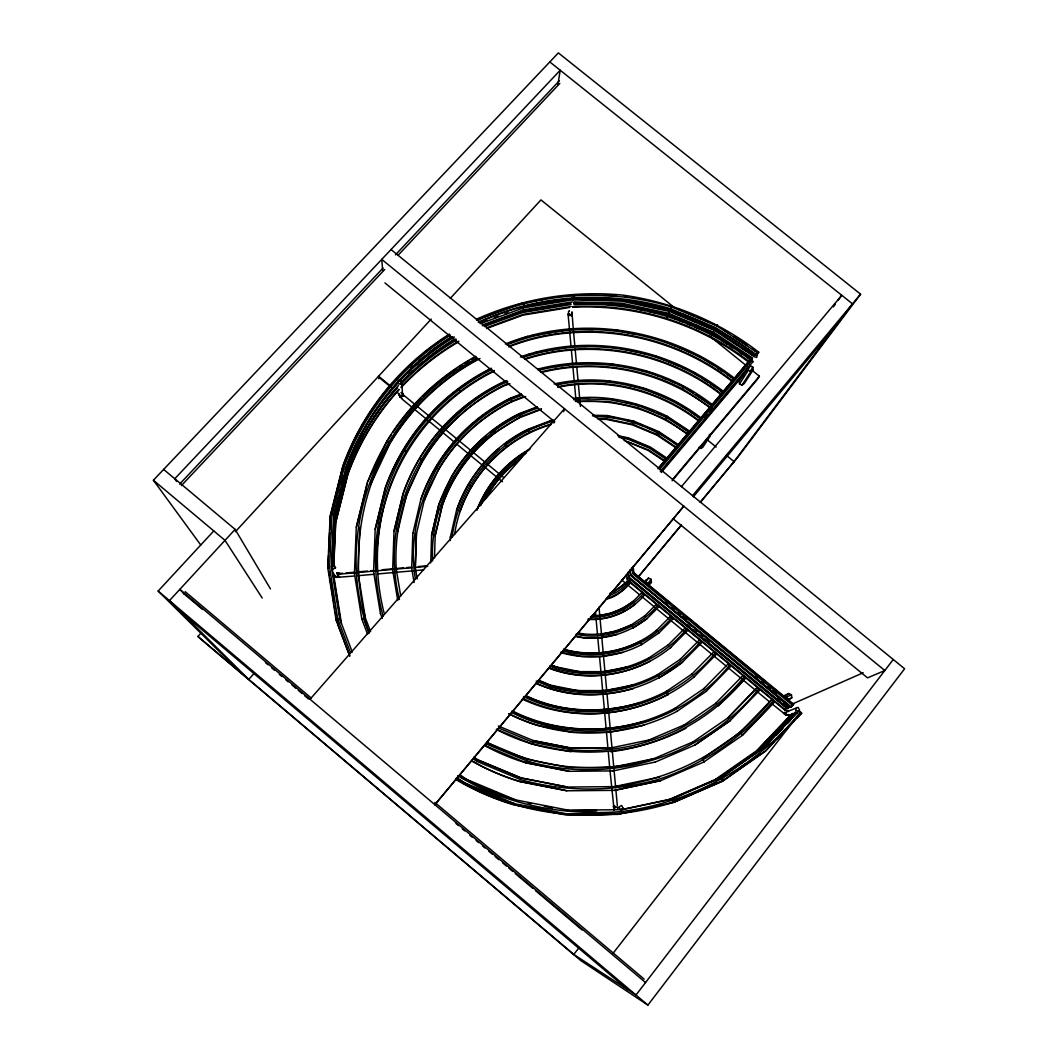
<?xml version="1.0" encoding="UTF-8"?>
<svg xmlns="http://www.w3.org/2000/svg" width="1058" height="1058" viewBox="0 0 1058 1058"><rect width="100%" height="100%" fill="white"/><g stroke="black" fill="none" stroke-linecap="round" stroke-linejoin="round"><path stroke-width="1.5" d="M450.245 540.545L450.351 536.856M430.738 562.935L431.611 534.872L438.792 504.441L451.792 476.14A167.124 162.456 28.2 0 1 519.042 413.691L537.279 406.801M432.603 560.978C429.098 494.165 474.209 428.477 537.94 408.084M434.507 557.844L435.195 535.242L442.191 505.499A163.435 158.872 28.2 0 1 494.932 432.629L520.642 416.707L541.445 408.824M411.681 568.318L412.845 532.875M416.429 533.258L415.278 567.604L417.209 578.951M415.305 568.001L416.455 533.695L424.351 499.998L438.647 469.078L437.099 467.98C418.889 501.399 408.97 540.572 415.305 578.528M396.3 569.68C391.235 493.597 435.526 418.611 503.965 385.324L508.501 383.631M392.663 570.011L394.026 530.891L403.085 493.425A205.741 200.041 28.5 0 1 502.378 382.348L507.007 380.615M373.58 571.704L375.18 528.894L385.218 487.91A225.089 218.887 28.6 0 1 491.243 368.158M383.34 615.849L382.163 612.78C368.237 558.161 376.357 499.27 404.606 450.483A223.476 217.3 28.6 0 1 491.97 369.348M377.23 571.373C372.257 488.889 419.986 407.449 494.192 371.199M354.443 573.396L356.295 526.897L367.338 482.395L386.858 441.199A244.557 237.838 28.8 0 1 475.822 356.308M359.905 527.281L358.001 572.682L365.314 617.846L370.591 631.679M327.927 568.305L328.522 555.331M328.668 552.091L329.567 532.637M329.726 529.397L330.321 516.423L342.951 466.446A274.895 267.052 28.9 0 1 365.103 420.277M331.683 567.974L334.024 516.82L346.455 467.53A271.099 263.363 28.8 0 1 452.784 336.735M333.614 566.215L335.598 522.335L347.817 473.786A266.814 259.422 28.9 0 1 398.919 389.318M333.812 564.985L335.73 522.797L347.937 474.301A266.457 259.104 28.9 0 1 398.959 389.939M610.678 751.735C663.115 745.454 712.074 718.858 745.533 677.94L744.356 676.67C703.12 727.811 636.691 755.571 571.346 749.844L571.452 748.072L532.994 740.468L498.344 726.013M557.936 84.442L560.211 70.238L174.768 478.745L176.593 481.469M454.649 534.145C462.081 482.805 501.307 438.515 551.02 424.099M450.338 537.279L456.62 509.943A147.71 143.571 28.1 0 1 527.426 429.469L552.977 419.735M452.163 536.816C459.251 482.395 500.738 435.565 553.546 421.071L553.956 422.975M435.195 535.679L442.178 505.975A163.13 158.581 28.2 0 1 520.536 417.288L541.299 409.42M431.611 535.308L438.779 504.917A166.833 162.191 28.2 0 1 486.323 435.618M412.871 533.325L420.952 498.94A186.393 181.209 28.3 0 1 510.697 397.993L521.422 393.96M394.079 531.328L403.124 493.914A205.464 199.79 28.5 0 1 472.595 400.797M397.676 531.711L406.536 494.972L422.42 460.865A201.853 196.272 28.5 0 1 503.873 385.945L509.916 383.684M375.259 529.344L385.284 488.412A224.799 218.609 28.6 0 1 427.921 416.918M356.401 527.347L367.43 482.898M333.654 515.762L338.467 496.665M339.274 493.478L340.478 488.703M341.271 485.529L343.678 475.981M334.91 517.177L337.29 507.708M339.274 499.826L340.478 495.091M341.271 491.93L343.652 482.461M344.445 479.3L346.045 472.992M334.883 519.835L347.196 470.942A268.758 261.207 28.9 0 1 397.596 387.096M592.705 415.265L607.133 415.516L633.768 421.124L632.75 424.311L606.776 418.849L597.386 418.69M563.663 411.628L564.509 408.732L310.034 699.285M571.346 749.844L532.491 742.174L532.994 740.468M659.081 677.98L682.278 662.308L702.155 642.219L700.965 640.936C665.482 684.711 603.774 703.16 549.975 686.787L550.451 685.161L538.416 680.135M670.402 647.8L687.753 630.343L686.536 629.06C655.722 666.857 602.306 682.741 555.728 668.55L556.191 666.937L551.787 665.098M703.768 762.051L742.504 735.257L774.562 701.851L773.398 700.594C743.8 736.699 704.654 763.625 660.509 778.754C614.883 792.138 566.466 792.416 520.668 779.653L521.184 777.908L477.832 759.829L473.825 757.105M575.446 401.418L608.641 401.432L638.027 407.621L638.662 405.73L666.606 417.474L689.155 432.471M573.939 301.94L621.112 303.117L668.709 313.327L669.357 311.409L714.467 330.361L753.851 356.44M478.19 322.148C538.258 294.56 607.371 289.76 670.679 308.751L671.327 306.807L716.821 325.917L757.898 353.121L758.758 352.182C719.242 321.658 672.478 302.072 623.043 295.142C572.947 290.196 522.48 298.475 476.589 319.132M526.606 760.847L486.495 744.118L485.543 745.837L525.971 762.712L526.606 760.847C610.016 785.896 704.602 756.973 758.864 688.626L760.041 689.882L730.073 720.723L694.762 745.11M477.065 509.625C486.931 483.85 506.253 461.91 530.442 448.658M476.999 510.101C486.693 484.895 505.354 463.166 528.974 450.034M480.689 505.698C489.682 484.061 505.975 465.216 526.077 453.168M459.979 511.464C474.5 470.268 508.845 436.967 550.861 424.668M507.8 381.806L503.211 383.525C424.827 421.11 378.037 514.479 399.435 599.436M494.205 370.432A221.492 215.369 28.6 0 0 406.193 451.594C378.116 500.037 370.168 558.545 384.041 612.767M478.639 358.609A240.854 234.241 28.8 0 0 389.966 442.866C359.323 495.488 350.621 559.166 365.407 618.176M370.842 483.956L390.005 443.421A240.536 233.937 28.8 0 1 480.028 358.49M337.886 577.046L339.592 577.033L335.412 576.954L337.886 577.046L338.586 575.711L337.886 577.046L335.412 576.954L334.116 574.375L334.196 575.949L336.814 577.364L354.509 576.015M632.75 424.311L657.19 434.574L658.817 431.624L678.72 444.902M638.027 407.621L665.654 419.219L667.267 416.297L690.041 431.452M540.387 372.019C587.917 360.037 638.939 366.319 682.436 388.775L683.402 387.03L711.637 405.796M573.753 302.667L620.874 303.844L668.405 314.041L713.132 332.834L713.74 331.736M716.821 325.917L717.43 324.819M714.467 330.361L715.076 329.276L754.698 355.501M598.735 419.299L606.551 419.431L632.499 424.88L656.899 435.116L657.56 433.925M472.913 758.665L476.96 761.416L477.832 759.829M752.78 362.114L752.053 360.037L750.492 359.27L658.645 468.033M748.046 367.47L739.211 381.343L739.516 383.988L742.015 385.125L744.21 383.631L753.19 369.824L752.86 367.113L750.294 365.936L748.046 367.47L748.363 370.194L739.516 383.988M757.898 353.121L756.192 355.382C678.641 293.595 569.045 280.277 479.234 322.597M758.758 352.182L757.052 354.443M747.636 370.115L750.532 365.618L749.395 364.203M750.175 371.279L752.86 367.113M698.862 447.428L701.031 448.42L707.709 438.105L709.667 436.756L709.415 434.388M742.015 385.125L750.929 371.358L753.19 369.824M709.667 436.756L702.948 447.098L701.031 448.42M629.576 570.064L631.203 575.803L790.881 707.247L792.746 705.501L793.606 704.165L633.782 572.643L633.147 566.215M627.883 572.59L629.497 578.263L787.774 708.595L788.633 707.286M790.881 707.247L793.606 704.165M626.534 578.303L627.817 580.697L784.705 709.931L786.914 707.114M784.705 709.931L787.39 706.903M751.683 369.983L759.393 376.198L756.88 379.954L672.121 480.768M606.26 599.04C623.784 596.606 645.75 564.946 613.547 592.295M833.413 306.873L835.265 304.294M838.055 300.432L841.771 295.275L681.471 486.627M732.03 464.237L852.497 303.858L549.816 61.933M200.769 545.042L153.397 480.239L558.373 52.9L860.577 294.177L737.955 457.096L700.343 502.352M644.309 582.138L648.461 578.104L651.133 579.321L651.424 582.231L648.699 585.722M644.877 582.826L648.461 578.104M201.258 632.79L197.939 636.453L199.592 638.04L580.935 960.69L647.906 1005.1L904.603 668.762L391.037 249.543M893.269 659.504L635.977 995.023L572.748 953.774M647.509 584.029L651.133 579.321M641.624 592.943L643.409 593.538L644.362 595.191M612.688 953.774L794.611 719.691M796.529 707.577L795.735 710.473L798.578 711.346L799.57 710.077L798.116 707.405L787.02 711.624M578.845 947.968L573.767 954.435L197.939 636.453M638.159 576.901L681.352 524.94M700.317 502.127L734.027 461.566L726.37 455.35M638.014 577.337L681.326 525.231M692.554 495.66L860.577 294.177M693.307 496.837L837.235 324.171M672.478 479.578L759.393 376.198M661.118 471.484L747.345 369.401M661.343 472.397L743.668 374.744M657.891 468.773L750.492 359.27M661.581 465.48L663.71 462.954M666.91 459.172L669.04 456.659M672.24 452.877L675.427 449.095M678.628 445.325L680.757 442.799M683.957 439.03L687.145 435.248M689.274 432.722L692.474 428.953M694.603 426.427L698.862 421.388M700.991 418.875L704.192 415.093M706.321 412.567L747.847 363.449M719.784 396.803L721.913 394.29M736.804 376.674L738.934 374.162M742.121 370.379L744.25 367.867M659.412 469.633L752.053 360.037M704.654 417.156L706.784 414.643M709.984 410.861L712.113 408.335M660.337 471.551L753.19 361.452M655.947 604.74L657.772 605.348L658.684 606.988M787.774 708.595L789.599 706.863L630.383 575.102M254.198 673.285L248.736 679.421L169.465 600.613L235.127 529.37L163.646 469.421M235.392 531.698L378.169 376.661L390.905 387.149M378.883 378.777L378.592 376.212L431.228 319.066M450.258 298.396L540.955 199.909L674.594 307.759M240.788 672.703L158.145 591.052L213.782 530.931M179.609 484.114L382.996 268.084M395.428 254.885L559.272 80.858M181.381 485.609L384.715 269.486M398.271 255.084L559.814 83.397M757.171 750.201L792.019 713.634M795.14 712.338L760.014 749.209L717.866 778.675M761.271 749.011L768.068 741.87M779.415 729.967L783.952 725.206M788.488 720.445L791.887 716.874M619.499 814.025L673.827 802.361L722.574 781.161L765.741 750.955L801.673 713.158L798.83 710.817L763.373 748.059L720.802 777.815L672.399 798.79M765.185 746.935L769.616 742.28M776.255 735.297L782.907 728.314M787.337 723.672L790.657 720.181M800.509 711.889C756.444 766.971 691.324 802.85 621.403 811.565C564.879 815.982 506.385 805.495 457.77 775.633M774.244 741.671L765.278 751.101L722.178 781.267L673.496 802.453M776.493 739.317L794.439 720.445M796.687 718.091L801.673 713.158M742.094 735.429L774.562 701.851M773.398 700.594L771.785 699.563C732.797 747.847 675.414 779.164 613.904 786.742M670.296 616.549L672.147 617.198L673.033 618.811M727.772 717.932L756.827 687.832L758.864 688.626M757.264 687.594L728.168 717.734L693.043 741.883M715.777 703.266L742.769 675.652L744.356 676.67M718.065 706.07L745.533 677.94M706.109 691.443L731.052 666.011L727.891 664.001M703.821 688.652L728.288 663.736M729.875 664.741C679.276 728.552 583.857 749.977 511.384 712.338M691.892 674.065L713.833 651.834L716.597 654.109L694.167 676.856M715.406 652.826C670.878 708.476 587.719 728.407 523.591 696.534M680.003 659.531L699.404 639.945L700.965 640.936M668.14 645.023L685.002 628.082L686.536 629.06M656.304 630.568L670.613 616.232M563.001 650.723C601.962 662.282 646.345 648.567 672.147 617.198M658.565 633.319L673.364 618.494M644.507 616.14L656.251 604.396M657.772 605.348C638.278 628.584 605.93 640.831 576.107 634.205M658.989 606.657L646.755 618.89L632.658 628.267M644.639 594.834C630.912 611.22 609.501 620.94 588.063 619.34M641.902 592.586L632.737 601.751L622.249 608.667L612.027 612.846M590.483 617.092C610.585 618.189 630.423 608.707 643.409 593.538M627.579 580.789L621.244 587.031L609.633 593.617M629.087 581.728L622.488 588.222L614.738 593.313L608.985 595.654M630.317 583.037L623.493 589.769L615.439 595.059L606.499 598.696M786.425 695.251L788.765 693.506L791.45 694.736L791.807 697.711L789.466 699.457L786.768 698.227L786.425 695.251L783.462 696.653M651.424 582.231L649.043 583.91L646.372 582.694L646.081 579.784M715.367 779.415L757.621 750.043L792.508 713.436L794.148 714.494M720.392 777.934L762.911 748.218L798.83 710.817M740.997 767.037L745.004 764.233M724.029 779.072L720.022 781.875L671.354 802.982M732.057 773.451L734.728 771.586M742.756 765.966L745.427 764.101M754.79 757.541L760.133 753.799M702.049 758.811L739.793 732.625L771.785 699.563M730.47 720.538L695.119 744.951L655.034 762.157M684.09 725.021L716.16 703.054M675.149 708.212L704.192 688.414M676.856 711.426L706.48 691.205M666.249 691.469L692.249 673.814M694.524 676.604C652.945 710.897 595.046 722.535 543.402 707.207A156.716 152.471 26.9 0 1 522.335 699.153M657.388 674.792L680.334 659.253M536.089 683.415C583.844 705.025 642.391 694.868 682.608 662.043M648.554 658.169L668.458 644.732M670.719 647.509C637.273 674.806 589.359 683.878 548.877 668.14M641.439 644.772L658.87 633.015M644.785 615.809L630.991 625.106L615.901 631.295L601.46 634.126M575.473 636.413C600.468 642.113 627.116 634.192 647.046 618.56M588.274 619.023C605.136 620.279 621.972 614.46 635.25 604.144M477.105 358.133C380.483 407.224 330.559 531.486 369.189 633.173L363.489 618.203L361.743 618.877L367.576 634.271M568.199 314.133L569.138 313.618M782.801 696.336L788.765 693.506M786.2 697.196L791.45 694.736M787.297 699.788L791.807 697.711M792.389 703.993L863.156 672.782M668.18 799.914L715.75 779.296M670.269 799.359L718.25 778.569L760.464 749.064L795.642 712.14L797.296 713.198M669.251 803.511L678.562 799.517M683.058 797.56L691.681 793.751M692.038 793.659L696.534 791.701M699.166 790.498L716.001 783.237M693.4 741.724L653.976 758.626L612.119 767.354L570.831 767.579M686.139 728.049C627.817 759.313 555.08 760.424 496.414 729.451M648.461 740.19L684.42 724.836M675.48 708.014C633.716 730.205 584.122 735.244 538.694 722.111A171.396 166.794 26.9 0 1 513.275 712.179M677.186 711.214C625.569 738.854 561.137 740.6 508.885 713.661M666.566 691.244C623.493 713.952 569.852 717.192 525.641 695.82M657.692 674.541C624.868 691.919 585.92 695.714 550.279 685.399M648.845 657.904C619.194 673.404 583.183 676.948 551.615 665.363M650.538 661.078C619.499 676.948 581.755 680.638 549.036 667.876M631.256 624.789C615.148 632.658 596.606 636.559 578.845 633.107M551.324 420.886L527.307 430.024A147.512 143.399 28.1 0 0 504.084 444.466M537.133 407.396L518.936 414.286A166.833 162.191 28.2 0 0 490.105 432.524M521.303 394.568L510.591 398.601A186.142 180.984 28.3 0 0 476.14 420.674M437.113 467.98A184.74 179.582 28.3 0 1 511.543 399.183L522.163 395.189M524.305 396.472L512.297 400.995A182.769 177.691 28.3 0 0 438.647 469.078M424.377 500.474A182.452 177.387 28.3 0 1 512.191 401.59L525.681 396.512M505.367 381.819L502.286 382.97A205.464 199.79 28.5 0 0 475.28 398.879M520.43 356.956C588.195 332.767 667.188 347.513 723.646 391.592M521.872 357.035L531.156 353.584M522.599 357.617C589.571 334.434 667.162 349.114 722.799 392.571M524.636 358.953C590.721 336.814 666.818 351.362 721.569 394.145M526.038 359.032C591.753 337.806 666.924 352.288 721.199 394.74M505.34 343.995C580.736 313.406 671.01 328.641 734.741 378.46M508.237 343.559L527.73 336.365M506.742 344.934C581.477 314.861 670.798 330.096 733.895 379.412M508.872 346.231C582.68 317.109 670.494 332.424 732.665 380.986M508.766 346.905C582.482 317.797 670.203 333.098 732.281 381.607M486.601 327.808L523.234 314.398L571.161 306.529M486.521 328.509L523.115 315.099L569.389 307.508M476.536 319.86L523.657 302.654M477.423 320.283C537.94 292.497 607.557 287.67 671.327 306.807M482.197 322.201L486.72 320.548M494.258 317.797L498.781 316.144M504.811 313.935L507.827 312.837M480.147 323.708L523.565 307.852L572.259 299.89M482.435 325.004L523.988 309.809L572.312 301.9M482.369 325.719L523.869 310.536L570.526 302.892M483.599 325.361L522.282 311.211L570.857 303.249M484.366 326.512L522.811 312.441L571.108 304.532M342.766 573.251L336.603 573.568L339.38 573.251M620.821 809.754L672.729 798.697M620.927 809.939L668.497 799.822M669.582 803.432C598.934 824.658 519.333 817.583 456.038 778.82A256.42 249.556 26.8 0 0 513.91 804.186M659.822 777.035L614.156 786.636L567.088 787.059L522.639 778.344M660.88 780.579L614.486 790.352L566.691 790.789L519.928 781.624A229.401 223.397 26.8 0 1 471.656 760.9M614.248 790.445L660.576 780.698L704.139 761.919L702.406 758.665M654.28 758.48C599.026 775.038 538.482 769.259 487.368 742.557M612.45 771.044L655.338 762.025M648.752 740.018L610.334 748.059L571.254 748.231L532.848 740.64M643.264 721.649C600.058 734.067 552.474 731.276 512.165 710.791M644.309 725.153L609.144 732.361L573.119 732.48L537.729 725.457A175.099 170.391 26.9 0 1 508.792 713.846M525.773 695.595C560.409 712.497 601.023 713.595 637.789 703.345M632.34 685.134L605.295 690.57L577.615 690.596L550.451 685.161M536.234 683.177C566.493 697.143 601.605 697.262 633.385 688.613M375.286 570.95L373.5 571.307L380.483 613.799M626.918 667.003L603.549 671.658L579.652 671.645L556.191 666.937M622.554 652.402L602.134 656.436L581.278 656.396L560.819 652.283M617.171 634.416L600.415 637.696L583.289 637.657L575.658 636.109M610.572 613.442L598.14 615.849L593.393 615.822M450.47 335.122A273.559 265.73 28.8 0 0 344.538 466.181L331.961 515.907L329.593 567.524L337.727 618.97L339.644 618.599L352.288 652.098M573.462 398.363C605.665 394.528 638.397 401.868 667.267 416.297M573.767 399.726L578.514 398.906L608.932 399.461L638.662 405.73M554.128 383.975C605.083 372.495 660.205 386.263 701.309 418.095M560.396 383.485L563.61 382.943M566.824 382.388L570.037 381.845M573.251 381.29L576.465 380.735M556.164 385.019C606.194 374.069 660.126 387.942 700.422 419.1M558.029 386.686C607.067 376.317 659.756 390.217 699.206 420.674M557.857 387.294C606.842 376.939 659.465 390.825 698.862 421.243M537.834 369.097C597.677 353.663 663.789 366.478 712.51 404.804M555.476 366.716L558.703 366.174M561.943 365.618L565.17 365.076M568.411 364.521L571.637 363.978M538.377 370.379C586.859 358.054 638.979 364.005 683.402 387.03M541.828 372.39C599.621 357.869 663.128 371.186 710.063 407.952M534.33 352.737L537.57 352.195M540.823 351.653L548.93 350.291M552.183 349.748L555.424 349.193M558.677 348.651L561.917 348.108M565.17 347.566L568.411 347.024M530.984 335.836L534.237 335.293M537.504 334.751L540.757 334.209M544.01 333.667L552.157 332.305M555.41 331.762L558.677 331.233M561.93 330.691L565.184 330.149M568.45 329.607L571.704 329.064M526.844 302.138L530.032 301.623M533.206 301.107L536.393 300.591M539.58 300.062L542.754 299.546M523.022 306.608L572.008 298.607M542.476 304.135L545.743 303.606M548.996 303.064L552.263 302.535M555.516 302.006L558.783 301.464M523.776 311.66L527.016 311.131M530.243 310.602L533.483 310.073M536.723 309.544L539.95 309.015M543.19 308.486L546.417 307.944M549.657 307.415L552.898 306.886M556.124 306.357L559.365 305.828M562.605 305.299L565.832 304.77M346.059 572.96L354.285 572.233M357.578 571.942L367.443 571.069M370.736 570.778L374.016 570.487M382.242 569.746L392.121 568.873M395.414 568.582L403.64 567.855M406.92 567.564L411.866 567.128M418.439 566.546L426.665 565.818M339.38 574.15L336.814 573.013L339.38 574.15L393.378 569.363M396.644 569.072L411.377 567.762M414.657 567.472L427.736 566.308M357.802 575.724L374.254 574.256M377.547 573.965L423.636 569.865M567.842 810.203L621.086 809.674M566.625 810.666L596.395 810.349M577.033 810.957L596.58 810.798M567.419 814.065L621.443 813.523M566.215 814.488L619.763 813.959M618.11 814.382L565.223 814.858L513.183 804.688A254.224 247.519 26.8 0 1 455.641 779.415M336.603 573.555L339.473 573.542M571.439 748.085L610.572 747.9M612.701 770.912L568.781 771.308L525.839 762.844A211.203 205.622 26.9 0 1 485.477 746.009M592.017 615.491C606.842 616.087 621.324 610.281 633.001 601.394L634.258 602.597M578.078 398.139L589.385 398.35M592.493 415.847L606.908 416.098L617.859 418.399L606.908 416.098M594.384 416.68C624.485 416.389 653.989 427.895 677.834 445.934M587.851 380.959L610.625 381.409M396.247 569.297L394.396 569.257L396.247 569.297L400.718 596.024M573.277 346.204L586.41 346.495M604.303 364.045L612.476 364.216L618.864 365.565M576.636 329.17L593.102 329.554M603.523 295.394L616.364 295.724M575.314 298.687L621.469 299.85L669.701 310.206L715.076 329.276M581.715 299.586L596.527 299.956M575.526 299.969L621.416 301.12L669.357 311.409M574.137 303.342C637.908 300.088 701.692 320.481 752.053 359.667M573.952 304.056L578.845 304.175M608.244 304.902L619.671 305.193M574.349 304.611C637.749 301.385 701.15 321.645 751.206 360.593M572.775 306.569C636.228 303.223 699.841 323.087 749.963 362.18M572.603 307.283C635.382 304.056 698.518 323.285 748.218 361.929M521.184 777.908L567.273 786.954M520.047 781.505L566.876 790.696M460.071 774.919L466.723 779.455L515.815 799.927L568.027 810.124M528.008 803.022L531.235 803.644M544.182 806.17L552.263 807.757M548.864 807.201L552.091 807.836M567.617 813.986L514.532 803.723L464.793 782.986L456.712 777.485M566.4 814.422L513.791 804.252L464.502 783.7L456.501 778.238M571.042 751.775L531.87 744.025L496.506 729.266M569.178 767.592L526.977 759.274L487.288 742.716M525.971 762.712L568.966 771.176M563.425 649.136C588.856 656.436 616.536 653.341 640.037 641.32L641.717 644.481C616.946 657.613 587.534 660.364 560.647 652.561M564.774 649.731C596.276 658.658 631.282 650.829 656.608 630.251L657.891 631.481M578.66 633.411L583.474 634.39M617.634 435.618L628.465 437.893L650.3 447.058L667.347 458.418M620.491 436.822L628.214 438.448M618.93 437.298L628.095 439.229L649.638 448.261L666.447 459.476M624.233 440.432L648.673 450.007L665.059 460.931M628.095 385.112L636.043 386.792M639.217 387.466L643.978 388.471L667.889 398.509M610.347 399.038L616.669 400.374M624.551 402.04L637.181 404.698M616.14 330.083L624.167 331.802M627.381 332.49L633.795 333.865M623.916 349.153L636.731 351.878M639.931 352.565L646.345 353.927M641.201 370.313L649.176 372.006M624.365 296.227L627.5 296.888M640.487 304.717L648.514 306.436M651.728 307.124L658.155 308.5M637.194 308.949L645.155 310.655M648.342 311.343L654.717 312.705M386.858 441.199L389.952 442.866M388.498 442.866L390.005 443.421M420.886 460.296L422.42 460.865M451.792 476.14L453.353 476.722M499.019 728.195L532.491 742.174M521.052 778.027L477.78 759.975A225.843 219.919 26.8 0 1 474.949 758.427M476.96 761.416L520.668 779.653M487.698 789.07L492.261 790.974M495.303 792.244L499.865 794.148M629.669 439.057L648.567 446.979M627.209 441.649L648.395 450.549L664.755 461.46M549.75 666.051L555.728 668.55M539.778 681.008L548.785 684.777M536.261 681.061L549.975 686.787M522.731 698.306C568.252 720.696 623.691 717.787 668.272 694.445L667.572 692.725M677.451 308.883L682.026 310.801M685.068 312.084L694.207 315.919M697.262 317.202L701.824 319.119M704.866 320.402L709.442 322.32M712.484 323.603L717.06 325.52M670.679 308.751L715.83 327.716L756.615 354.721M672.412 312.189L681.471 315.998M684.5 317.268L689.023 319.172M692.051 320.442L696.587 322.346M699.602 323.616L704.139 325.52M707.154 326.79L711.69 328.694M668.709 313.327L713.489 332.146L752.582 358.027M671.949 317.321L676.446 319.212M679.434 320.468L683.931 322.359M686.933 323.616L691.429 325.507M694.418 326.763L698.915 328.654M662.506 340.61L667.043 342.514M670.058 343.784L674.594 345.688M677.609 346.958L682.145 348.862M685.161 350.132L698.756 355.845M654.347 355.633L678.456 365.751M681.471 367.02L685.981 368.911M652.178 373.262L659.689 376.41M662.692 377.68L667.201 379.571M670.203 380.827L674.7 382.718M677.702 383.975L683.706 386.501M670.878 399.765L675.361 401.643L686.139 408.811M641.73 406.285L646.187 408.15M649.149 409.393L653.606 411.258M656.568 412.514L661.025 414.379M633.768 421.124L658.817 431.624M639.389 424.165L643.806 426.017M646.742 427.247L658.512 432.193L674.435 442.786M748.363 370.194L750.929 371.358M498.212 474.222L499.601 475.082M723.937 330.083L729.438 333.72M733.564 336.457L747.332 345.556M752.833 349.206L756.959 351.93M714.705 329.964L718.805 332.675M722.892 335.386L728.354 338.996M732.453 341.708L737.902 345.318M742.002 348.029L746.088 350.74M750.188 353.451L752.912 355.25M713.132 332.834L752.172 358.688M712.404 334.328L717.813 337.912M721.873 340.597L727.282 344.181M729.994 345.979L732.705 347.765M739.463 352.248L742.174 354.033M747.583 357.617L750.294 359.416M700.264 356.48L712.537 364.613M717.985 368.224L722.085 370.935M727.534 374.558L731.62 377.27M693.374 372.35L698.809 375.96M701.533 377.759L708.318 382.269M711.042 384.08L716.478 387.691M720.564 390.389L723.275 392.201M686.417 388.299L693.188 392.796M695.9 394.594L709.442 403.601M682.436 388.775L710.421 407.37M690.186 411.496L695.569 415.08M698.267 416.878L700.951 418.664M666.963 416.865L672.319 420.436M674.991 422.208L681.683 426.665M684.354 428.45L688.374 431.122M665.654 419.219L687.938 434.058M687.607 434.6C656.78 410.491 617.317 399.183 578.382 401.471L578.131 400.109M657.19 434.574L676.617 447.508M656.899 435.116L676.141 447.944M650.022 447.587L655.259 451.078M657.878 452.837L661.805 455.456M783.515 713.317L785.909 714.957L789.017 715.301L785.909 714.957L772.049 703.874M459.622 775.567L465.057 779.27M420.846 459.225L422.406 460.336M404.606 450.483L406.179 451.594M469.607 485.477L471.141 486.561M682.304 313.975L688.732 319.172M696.442 325.388L701.573 329.541M709.283 335.756L746.551 365.83M707.233 439.797L716.16 447.058M384.94 282.922L554.736 421.891M673.47 519.055L867.534 677.861L884.832 670.521L381.753 259.382L382.705 270.636M401.656 381.158L398.84 380.272L397.782 381.435L399.091 383.961L400.691 383.842L401.656 381.158L402.556 394.965L403.508 396.102L402.463 393.483L402.556 394.965M663.908 598.048L633.504 573.026L633.187 569.746M666.447 600.137L670.243 603.258M674.039 606.393L676.578 608.482M686.708 616.814L753.851 672.068M756.377 674.158L760.186 677.279M762.712 679.368L765.251 681.458M770.317 685.624L793.116 704.39M792.746 705.501L632.763 573.82L631.639 567.789M664.993 602.266L667.532 604.356M671.341 607.477L673.867 609.567M677.675 612.701L680.201 614.777M682.741 616.867L686.549 620.001M754.989 676.34L757.515 678.429M761.324 681.55L763.85 683.64M767.658 686.774L770.198 688.851M772.724 690.94L776.532 694.074M791.371 707.035L631.467 575.407L630.171 572.96M687.33 624.524L689.869 626.614M693.664 629.735L696.204 631.824M699.999 634.945L702.525 637.035M705.064 639.125L708.86 642.246M777.26 698.558L779.786 700.647M783.581 703.768L786.12 705.858M788.25 708.397L629.761 577.88L628.465 575.459M786.517 708.212L629.338 578.766L628.148 572.193M404.262 395.626L484.577 461.777M487.13 463.88L503.714 477.528M785.181 709.72L628.068 580.326L626.481 574.679M378.592 376.212L391.301 386.673M397.279 392.399L399.818 394.502M788.236 714.441L790.789 716.544M401.789 398.826L411.985 407.224M414.538 409.327L454.041 441.874M456.58 443.976L502.457 481.774M621.641 579.956L639.482 594.662M642.034 596.752L654.783 607.266M657.322 609.355L668.801 618.811M671.341 620.914L726.158 666.064M728.711 668.167L769.497 701.771M153.397 480.239L224.997 540.36L262.212 598.021M185.176 591.634L311.277 698.095M434.851 802.414L644.163 979.126M645.539 982.565L179.847 589.359L184.29 594.16M183.523 593.432L202.448 609.408M265.505 662.652L268.031 664.781M271.813 667.982L274.339 670.111M279.378 674.369L281.904 676.498M285.686 679.699L288.212 681.828M291.995 685.029L295.777 688.216M298.303 690.345L302.085 693.545M304.611 695.675L308.394 698.862M455.972 823.481L458.498 825.61M462.28 828.798L464.793 830.927M469.845 835.198L472.371 837.328M476.153 840.515L478.679 842.644M482.461 845.845L484.974 847.974M488.77 851.174L492.552 854.361M495.065 856.491L498.86 859.691M502.643 862.878L506.425 866.079M508.951 868.208L512.733 871.408M515.246 873.538L532.915 888.442M535.427 890.572L582.098 929.982M158.145 591.052L647.906 1005.1M179.913 611.008L627.725 989.64M459.688 390.534L460.785 391.553M443.276 428.688L444.611 430.077M511.345 400.4L512.191 401.59M510.697 397.993L511.543 399.183M493.874 431.003L494.932 432.616M505.314 444.982L506.359 446.595M741.565 733.763L742.504 735.257M235.127 529.37L270.464 588.909M524.08 304.638L524.636 305.881M523.326 309.293L523.869 310.536M528.286 430.685L529.026 432.484M519.901 414.908L520.642 416.707M632.221 626.217L632.922 627.949M623.466 609.739L624.167 611.471M658.684 676.009L659.385 677.728M721.887 779.429L722.574 781.161M380.417 613.468L382.255 618.427M337.727 618.97L350.476 652.733M337.661 623.942L349.801 656.105M335.955 619.671L349.643 655.801M673.443 800.496L673.827 802.361M411.655 567.921L414.075 582.522M607.041 709.587L607.332 711.307M392.611 569.614L397.729 600.415M354.337 573.013L361.849 619.208M333.31 572.709L341.403 623.215M340.597 621.099L332.437 570.156L334.751 519.372L347.09 470.413A269.129 261.551 28.9 0 1 398.628 385.284M339.763 618.943L331.551 567.564L333.892 516.344L346.336 466.988A271.47 263.693 28.8 0 1 451.449 336.894M336.788 617.912L337.793 624.26M328.959 572.1L329.607 575.697M329.964 578.514L333.905 602.928M334.275 605.784L334.923 609.342M335.293 612.198L335.941 615.743M336.312 618.613L336.947 622.157M336.087 620.014L327.782 567.895L330.175 515.947L342.832 465.904A275.265 267.396 28.9 0 1 449.478 334.063M613.27 806.143L614.116 810.111L613.706 807.743L614.724 805.918L614.976 807.148L614.116 810.111L609.95 770.065M572.1 316.236L571.968 311.859L573.158 327.716M573.462 330.995L574.825 345.741M575.129 349.021L576.491 363.78M576.795 367.06L578.012 380.179M578.316 383.459L580.432 406.404M598.987 607.094L606.723 690.781M607.028 694.061L615.518 785.962M615.822 789.242L617.343 805.654M568.331 317.03L571.042 346.521M571.346 349.788L572.55 362.907M572.854 366.174L574.203 380.92M574.507 384.199L575.856 398.945M595.482 612.622L595.786 615.901M596.09 619.181L597.453 633.94M597.744 637.22L599.251 653.619M599.555 656.899L600.918 671.658M601.209 674.938L606.181 729.055M606.485 732.334L607.993 748.747M608.297 752.026L609.646 766.785M578.514 398.906L578.567 400.876M605.573 692.276L605.626 694.193M367.986 481.377A244.133 237.442 28.8 0 1 391.209 434.891M393.007 432.18A244.133 237.442 28.8 0 1 413.942 405.399M416.125 403.032A244.133 237.442 28.8 0 1 420.595 398.39M422.869 396.102A244.133 237.442 28.8 0 1 456.514 368.634M459.185 366.861A244.133 237.442 28.8 0 1 461.896 365.116M464.634 363.41A244.133 237.442 28.8 0 1 468.773 360.923M471.564 359.31A244.133 237.442 28.8 0 1 475.783 356.969M520.033 781.518A229.705 223.674 26.8 0 1 471.709 760.768M428.993 415.728A224.799 218.609 28.6 0 1 489.748 369.52M420.965 499.429A186.142 180.984 28.3 0 1 473.614 422.777M456.593 510.419A147.512 143.399 28.1 0 1 499.059 448.499M485.159 499.376A124.699 121.194 27.9 0 1 521.528 457.849M487.328 495.792A124.54 121.048 27.9 0 1 517.706 461.129M515.696 800.02A254.766 247.823 26.8 0 1 459.675 775.646M514.638 803.657A258.668 251.606 26.8 0 1 456.315 778.066M365.949 418.889A274.895 267.052 28.9 0 1 392.386 383.221M395.652 379.584A274.895 267.052 28.9 0 1 411.866 363.397M415.529 360.104A274.895 267.052 28.9 0 1 419.246 356.89M424.284 352.711A274.895 267.052 28.9 0 1 433.317 345.754M437.258 342.898A274.895 267.052 28.9 0 1 446.701 336.51M499.376 795.338A252.571 245.8 26.8 0 1 494.747 793.553M464.925 779.534A252.571 245.8 26.8 0 1 460.64 777.127M400.797 382.943A269.129 261.551 28.9 0 1 454.649 339.248M345.292 469.62A271.192 263.548 28.9 0 1 397.253 383.856M400.546 380.325A271.192 263.548 28.9 0 1 454.437 337.039M400.916 383.499A268.758 261.207 28.9 0 1 456.038 339.076M410.808 368.078A272.885 265.214 28.9 0 1 413.215 365.87M419.338 360.5A272.885 265.214 28.9 0 1 424.351 356.361M428.159 353.346A272.885 265.214 28.9 0 1 452.083 336.801M401.141 386.911A266.814 259.422 28.9 0 1 458.683 341.099M346.601 471.471A268.877 261.419 28.9 0 1 397.557 387.902M400.929 384.279A268.877 261.419 28.9 0 1 456.368 340.173M401.18 387.545A266.457 259.104 28.9 0 1 458.656 341.787M408.639 374.453A270.557 263.058 28.9 0 1 412.184 371.146M418.227 365.777A270.557 263.058 28.9 0 1 423.174 361.624M428.199 357.617A270.557 263.058 28.9 0 1 454.675 339.539M434.864 804.675L683.772 506.2L434.864 804.675M571.135 314.385L571.135 315.932L572.1 313.3L571.135 314.385M568.463 313.552L568.463 316.487L568.49 313.525L569.627 314.49L568.49 313.525M403.045 394.409L402.886 395.467L403.045 394.409M399.898 395.745L399.726 396.803L399.898 395.745M785.539 712.682L785.3 714.137L784.811 712.193L786.028 712.867L786.239 714.454L785.539 712.682M667.413 315.932L666.778 317.836L667.413 315.932M712.761 333.654L712.153 334.738L712.761 333.654M623.109 808.219L620.398 809.74L618.956 806.963L621.668 805.455L623.109 808.219M615.002 807.161L613.971 808.457L615.002 807.161M754.711 354.02L753.931 356.612L756.655 357.472L757.422 354.866L754.711 354.02M569.297 311.012L568.331 312.11L569.31 311.026M335.545 567.815L332.767 569.204L331.432 566.559L334.209 565.157L335.545 567.815M575.684 299.216L573.132 300.432L571.809 297.999L574.349 296.769L575.684 299.216M338.11 575.605L337.026 576.808L338.11 575.605M572.034 314.517L571.095 315.046L572.034 314.517M401.842 396.605L400.532 397.173L401.762 398.363L399.95 396.221L401.524 396.102L399.95 396.181L400.546 397.16L401.842 396.605M787.628 711.108L786.504 711.439L788.567 711.465L786.2 710.196L787.628 711.108M787.02 714.666L785.909 714.957L787.02 714.666M633.504 421.692L625.675 420.039L633.504 421.692M335.994 576.465L334.196 575.962L336.814 577.364L335.994 576.451M569.588 315.152L568.371 314.781L569.588 315.152M617.859 808.034L616.602 806.99L617.819 808.061M404.288 396.089L401.286 392.518L404.288 396.089M338.507 574.137L337.674 573.251L338.494 574.163M667.955 694.67L666.95 693.188L667.955 694.67M398.773 395.256L398.668 393.761L398.773 395.256"/></g></svg>
